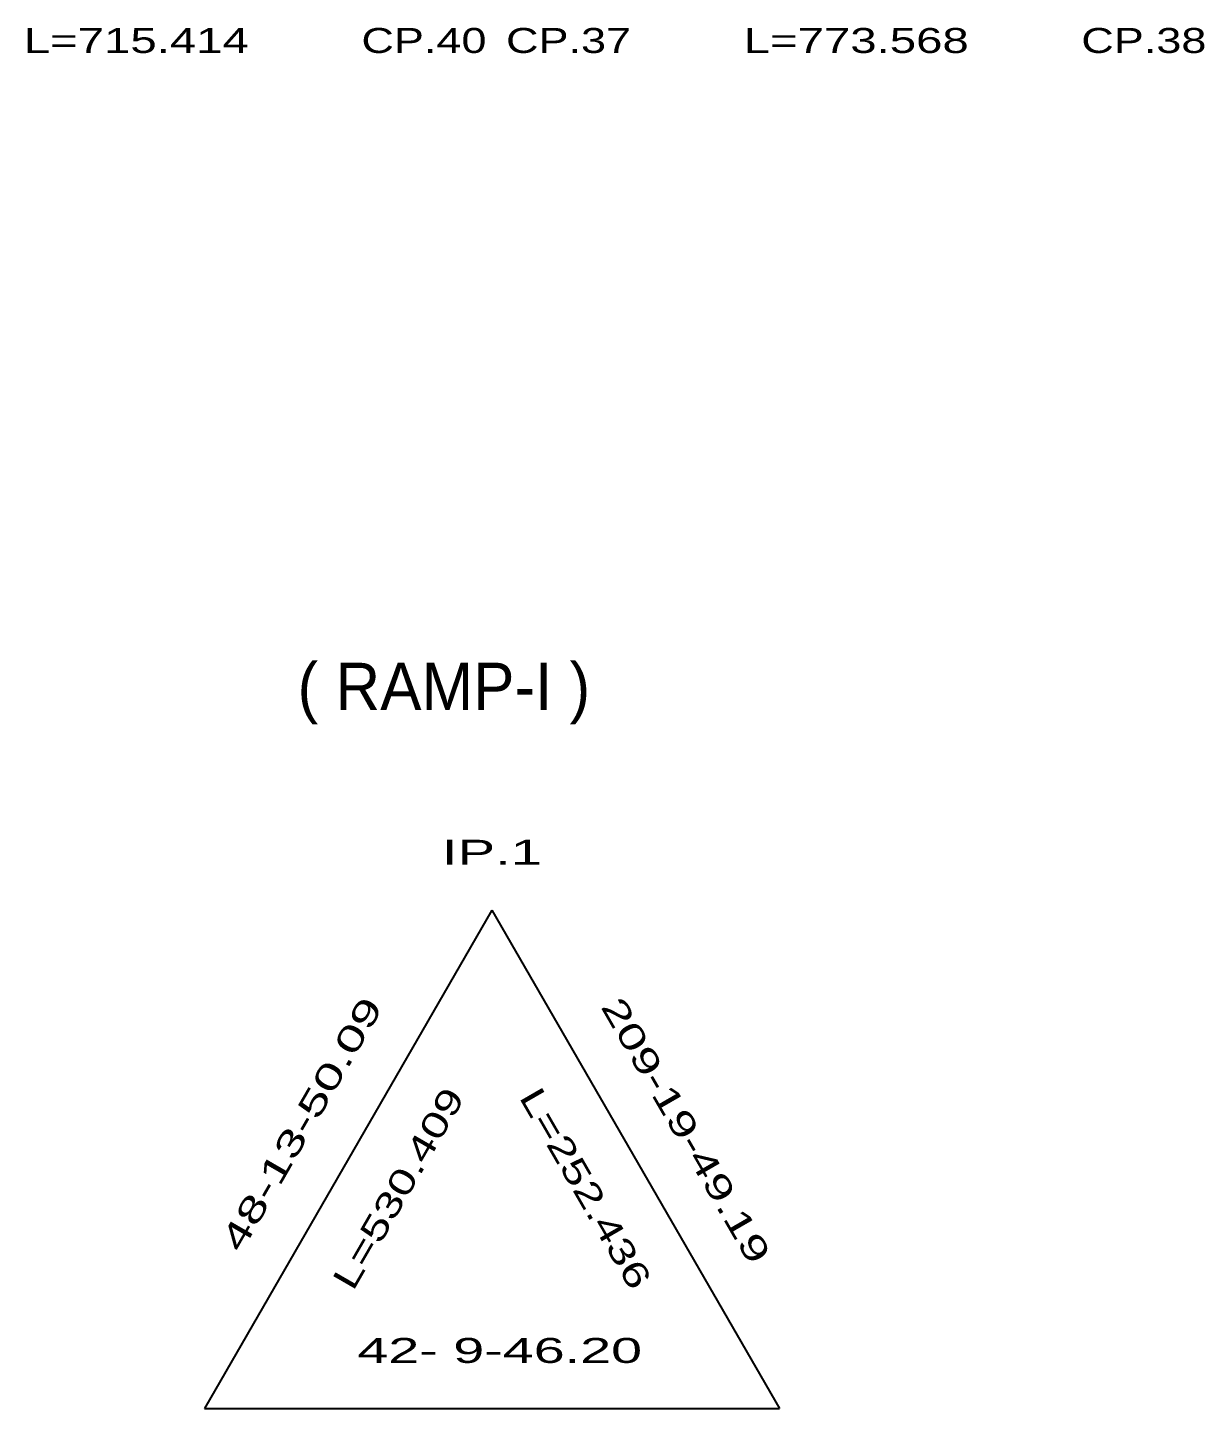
# Model space of a CAD drawing. Header units: millimetres. Extents: x 0 to 841, y 0 to 594.
# Drawn here: x 569.3 to 693.5, y 120.8 to 266.6 of the extents above; entities that cross this region are included whole.
import ezdxf
from ezdxf.enums import TextEntityAlignment as Align

# ---------------------------------------------------------------- set-up
doc = ezdxf.new("R2010")
doc.units = ezdxf.units.MM
doc.header["$LTSCALE"] = 10
for name, color, linetype in [('CA-TABL-LIN2', 1, 'Continuous'), ('CA-TABL-TEX1', 6, 'Continuous'), ('CA-TABL-TEX2', 3, 'Continuous'), ('CZ-TEX1', 6, 'Continuous')]:
    doc.layers.add(name, color=color, linetype=linetype)
doc.styles.add('GHD', font='Dotum.ttf')
doc.styles.add('RP2', font='Dotum.ttf')

msp = doc.modelspace()

# ---------------------------------------------------------------- linework, layer by layer
at = {"layer": 'CA-TABL-LIN2', "linetype": 'Continuous'}
for p, q in [((618.32, 173.38), (587.96, 120.79)), ((618.32, 173.38), (648.68, 120.79)), ((587.96, 120.79), (648.68, 120.79))]:
    msp.add_line(p, q, dxfattribs=at)

# ---------------------------------------------------------------- texts
at = {"layer": 'CA-TABL-TEX1', "style": 'RP2'}
for s, width, p, p2 in [('CP.40', 1.239072, (604.54, 263.88), (617.74, 263.88)), ('CP.37', 1.239072, (619.8, 263.88), (633, 263.88)), ('CP.38', 1.239072, (680.52, 263.88), (693.72, 263.88)), ('IP.1', 1.549133, (613.04, 178.18), (623.6, 178.18))]:
    msp.add_text(s, height=2.64, dxfattribs=dict(at, width=width)).set_placement(p, p2, align=Align.FIT)
at = {"layer": 'CA-TABL-TEX2', "style": 'RP2'}
for s, width, p, p2 in [('L=715.414', 1.296014, (568.9, 263.88), (592.66, 263.88)), ('L=773.568', 1.296014, (644.88, 263.88), (668.64, 263.88)), (' 42- 9-46.20', 1.370101, (602.48, 125.59), (634.16, 125.59))]:
    msp.add_text(s, height=2.64, dxfattribs=dict(at, width=width)).set_placement(p, p2, align=Align.FIT)
for s, rotation, width, p, p2 in [(' 48-13-50.09', 60, 1.318033, (591.06, 135.77), (606.9, 163.2)), ('209-19-49.19', 300, 1.269777, (629.74, 163.2), (645.58, 135.77)), ('L=252.436', 300, 1.296014, (621.12, 153.65), (633, 133.08)), ('L=530.409', 60, 1.296014, (603.65, 133.08), (615.53, 153.65))]:
    msp.add_text(s, height=2.64, rotation=rotation, dxfattribs=dict(at, width=width)).set_placement(p, p2, align=Align.FIT)
at = {"layer": 'CZ-TEX1', "style": 'GHD'}
msp.add_text('( RAMP-I )', height=5, dxfattribs=at).set_placement((597.8, 194.51))

doc.saveas('drawing.dxf')
